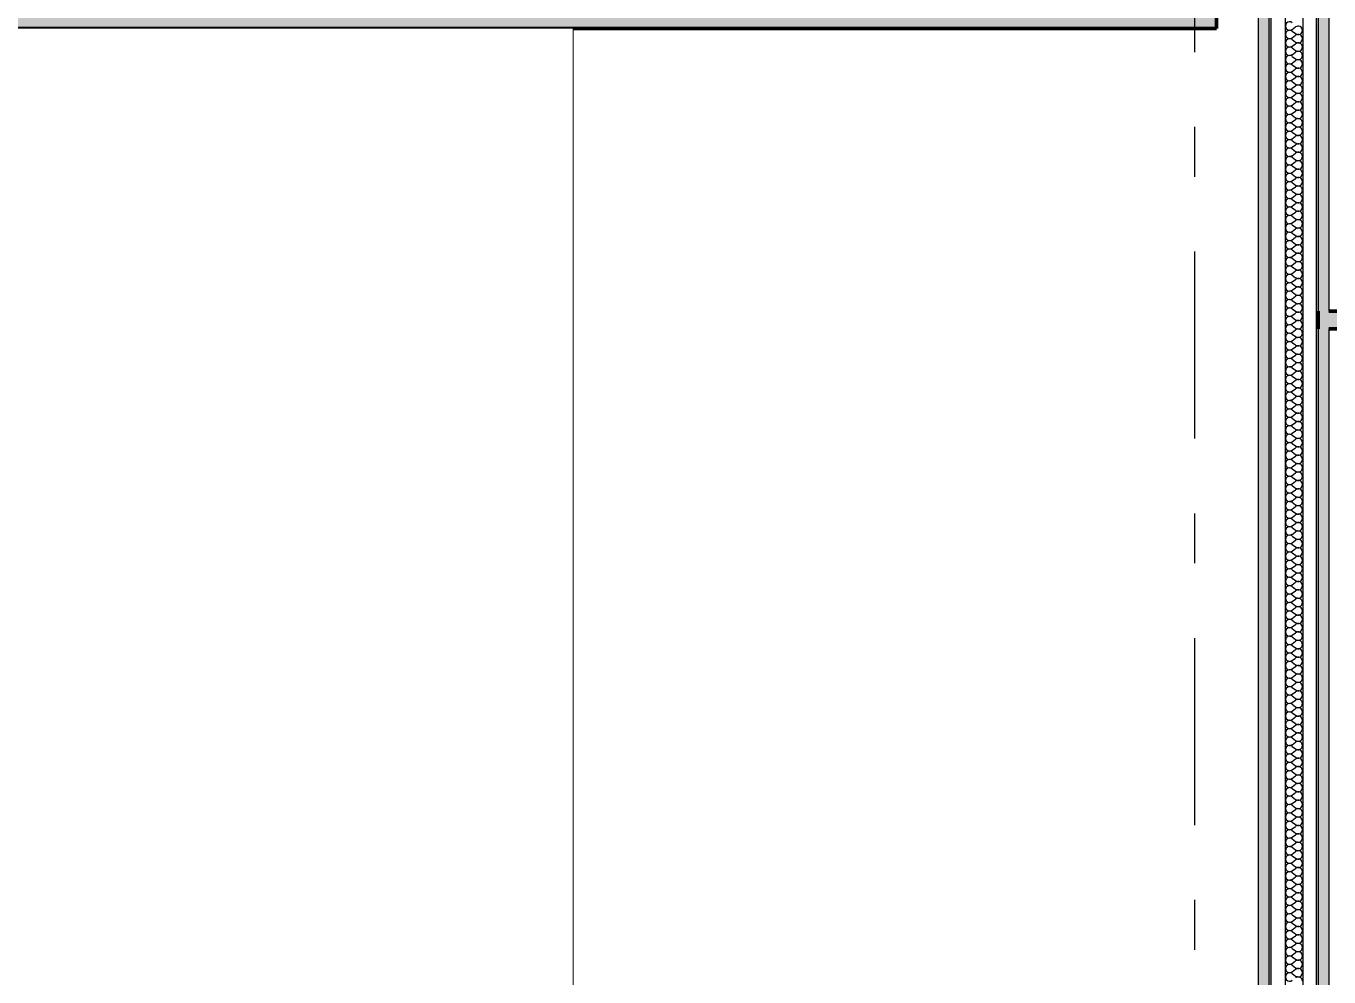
# Model space of a CAD drawing. Header units: millimetres. Extents: x -48147 to 1436659, y -488302 to 18123.
# Drawn here: x 1415682 to 1417525, y -477324 to -475979 of the extents above; entities that cross this region are included whole.
import ezdxf
from ezdxf.enums import TextEntityAlignment as Align

# ---------------------------------------------------------------- set-up
doc = ezdxf.new("R2010")
doc.units = ezdxf.units.MM
doc.header["$MEASUREMENT"] = 0
doc.linetypes.add('Double Dashed', pattern=[546.805537, 264.583325, -105.833328, 70.555556, -105.833328])
doc.linetypes.add('Wipeout_Contour', pattern=[1000, 0, -1000])
for name, color, linetype in [('New_A-15-MG_Structural_Grid_Phase_2', 7, 'Continuous'), ('New_A-20-M_Ceiling', 7, 'Continuous'), ('New_A-25-M_Wall_Int', 7, 'Continuous'), ('New_A-95-D_1_20', 7, 'Continuous')]:
    doc.layers.add(name, color=color, linetype=linetype)
for name, color, linetype, lineweight, true_color in [('New_A-15-MG_Structural_Grid_Phase_2_Pen_No__222', 7, 'Continuous', 13, 0x65af33), ('New_A-20-M_Ceiling_Pen_No__107', 7, 'Continuous', 15, 0xa6a6a6), ('New_A-20-M_Ceiling_Pen_No__29', 7, 'Continuous', 50, 0x2a2a2a), ('New_A-25-M_Wall_Int_Pen_No__107', 7, 'Continuous', 15, 0xa6a6a6)]:
    doc.layers.add(name, color=color, linetype=linetype, lineweight=lineweight, true_color=true_color)
for name, color, linetype, lineweight in [('New_A-25-M_Wall_Int_Pen_No__1', 7, 'Continuous', 13), ('New_A-25-M_Wall_Int_Pen_No__87', 8, 'Continuous', 20), ('New_A-95-D_1_20_Pen_No__1', 7, 'Continuous', 13)]:
    doc.layers.add(name, color=color, linetype=linetype, lineweight=lineweight)
doc.styles.add('GENERATED_STYLE_1', font='')
doc.styles.add('GENERATED_STYLE_2', font='')
doc.styles.get('GENERATED_STYLE_1').set_extended_font_data('Arial')
doc.styles.get('GENERATED_STYLE_2').set_extended_font_data('Swis721 BT')
doc.dimstyles.new('GENERATED_STYLE__4', dxfattribs={"dimtxt": 125, "dimasz": 47.5, "dimexe": 0.18, "dimexo": 50, "dimgap": 0.09, "dimtad": 1, "dimdec": 0, "dimzin": 0, "dimdsep": 46, "dimtxsty": 'GENERATED_STYLE_1', "dimblk": 'ARROWHEAD_2', "dimblk1": 'ARROWHEAD_2', "dimblk2": 'ARROWHEAD_2', "dimcen": 0.09, "dimclrd": 7, "dimclre": 7, "dimclrt": 7, "dimadec": 0, "dimazin": 0, "dimtfac": 1, "dimtdec": 4, "dimtmove": 0, "dimatfit": 3, "dimfxl": 1, "dimtolj": 1, "dimtzin": 0, "dimarcsym": 0})

# ---------------------------------------------------------------- blocks, each defined once
blk = doc.blocks.new('Section Elem_185_2', base_point=(1424163.9, -483032.8))
at = {"color": 254, "linetype": 'Wipeout_Contour', "lineweight": 0, "ltscale": 5979109.054157071}
blk.add_wipeout([(1416470.4, -478982.8), (1416470.4, -475982.8), (1416455.4, -475982.8), (1416455.4, -478982.8)], dxfattribs=at).dxf.layer = 'New_A-25-M_Wall_Int'
at = {"layer": 'New_A-25-M_Wall_Int_Pen_No__87', "linetype": 'Continuous'}
blk.add_line((1416455.4, -475982.8), (1416455.4, -478982.8), dxfattribs=at)
blk = doc.blocks.new('Section Elem_186_2', base_point=(1424163.9, -483032.8))
at = {"color": 254, "linetype": 'Wipeout_Contour', "lineweight": 0, "ltscale": 11959663.27730165}
blk.add_wipeout([(1416470.4, -475982.8), (1416470.4, -478982.8), (1417425.4, -478982.8), (1417425.4, -475689.4), (1416470.4, -475689.4), (1416470.4, -475957.8), (1417366.1, -475957.8), (1417366.1, -475982.8)], dxfattribs=at).dxf.layer = 'New_A-25-M_Wall_Int'
blk = doc.blocks.new('*X212', base_point=(1424163.9, -483032.8))
at = {"layer": 'New_A-25-M_Wall_Int_Pen_No__107', "linetype": 'Continuous'}
for p, q in [((1417473.5, -475984), (1417478.3, -475980.4)), ((1417473.5, -475986.4), (1417478.3, -475989.9)), ((1417473.5, -475995.9), (1417478.3, -475992.3)), ((1417473.5, -475998.3), (1417478.3, -476001.8)), ((1417473.5, -476007.8), (1417478.3, -476004.2)), ((1417473.5, -476010.2), (1417478.3, -476013.7)), ((1417473.5, -476019.7), (1417478.3, -476016.1)), ((1417473.5, -476022.1), (1417478.3, -476025.7)), ((1417473.5, -476031.6), (1417478.3, -476028)), ((1417473.5, -476034), (1417478.3, -476037.6)), ((1417473.5, -476043.5), (1417478.3, -476039.9)), ((1417473.5, -476045.9), (1417478.3, -476049.5)), ((1417473.5, -476055.4), (1417478.3, -476051.8)), ((1417473.5, -476057.8), (1417478.3, -476061.4)), ((1417473.5, -476067.3), (1417478.3, -476063.7)), ((1417473.5, -476069.7), (1417478.3, -476073.3)), ((1417473.5, -476079.2), (1417478.3, -476075.7)), ((1417473.5, -476081.6), (1417478.3, -476085.2)), ((1417473.5, -476091.1), (1417478.3, -476087.6)), ((1417473.5, -476093.5), (1417478.3, -476097.1)), ((1417473.5, -476103), (1417478.3, -476099.5)), ((1417473.5, -476105.4), (1417478.3, -476109)), ((1417473.5, -476114.9), (1417478.3, -476111.4)), ((1417473.5, -476117.3), (1417478.3, -476120.9)), ((1417473.5, -476126.8), (1417478.3, -476123.3)), ((1417473.5, -476129.2), (1417478.3, -476132.8)), ((1417473.5, -476138.7), (1417478.3, -476135.2)), ((1417473.5, -476141.1), (1417478.3, -476144.7)), ((1417473.5, -476150.7), (1417478.3, -476147.1)), ((1417473.5, -476153), (1417478.3, -476156.6)), ((1417473.5, -476162.6), (1417478.3, -476159)), ((1417473.5, -476164.9), (1417478.3, -476168.5)), ((1417473.5, -476174.5), (1417478.3, -476170.9)), ((1417473.5, -476176.8), (1417478.3, -476180.4)), ((1417473.5, -476186.4), (1417478.3, -476182.8)), ((1417473.5, -476188.7), (1417478.3, -476192.3)), ((1417473.5, -476198.3), (1417478.3, -476194.7)), ((1417473.5, -476200.7), (1417478.3, -476204.2)), ((1417473.5, -476210.2), (1417478.3, -476206.6)), ((1417473.5, -476212.6), (1417478.3, -476216.1)), ((1417473.5, -476222.1), (1417478.3, -476218.5)), ((1417473.5, -476224.5), (1417478.3, -476228)), ((1417473.5, -476234), (1417478.3, -476230.4)), ((1417473.5, -476236.4), (1417478.3, -476239.9)), ((1417473.5, -476245.9), (1417478.3, -476242.3)), ((1417473.5, -476248.3), (1417478.3, -476251.8)), ((1417473.5, -476257.8), (1417478.3, -476254.2)), ((1417473.5, -476260.2), (1417478.3, -476263.7)), ((1417473.5, -476269.7), (1417478.3, -476266.1)), ((1417473.5, -476272.1), (1417478.3, -476275.7)), ((1417473.5, -476281.6), (1417478.3, -476278)), ((1417473.5, -476284), (1417478.3, -476287.6)), ((1417473.5, -476293.5), (1417478.3, -476289.9)), ((1417473.5, -476295.9), (1417478.3, -476299.5)), ((1417473.5, -476305.4), (1417478.3, -476301.8)), ((1417473.5, -476307.8), (1417478.3, -476311.4)), ((1417473.5, -476317.3), (1417478.3, -476313.7)), ((1417473.5, -476319.7), (1417478.3, -476323.3)), ((1417473.5, -476329.2), (1417478.3, -476325.7)), ((1417473.5, -476331.6), (1417478.3, -476335.2)), ((1417473.5, -476341.1), (1417478.3, -476337.6)), ((1417473.5, -476343.5), (1417478.3, -476347.1)), ((1417473.5, -476353), (1417478.3, -476349.5)), ((1417473.5, -476355.4), (1417478.3, -476359)), ((1417473.5, -476364.9), (1417478.3, -476361.4)), ((1417473.5, -476367.3), (1417478.3, -476370.9)), ((1417473.5, -476376.8), (1417478.3, -476373.3)), ((1417473.5, -476379.2), (1417478.3, -476382.8)), ((1417473.5, -476388.7), (1417478.3, -476385.2)), ((1417473.5, -476391.1), (1417478.3, -476394.7)), ((1417473.5, -476400.7), (1417478.3, -476397.1)), ((1417473.5, -476403), (1417478.3, -476406.6)), ((1417473.5, -476412.6), (1417478.3, -476409)), ((1417473.5, -476414.9), (1417478.3, -476418.5)), ((1417473.5, -476424.5), (1417478.3, -476420.9)), ((1417473.5, -476426.8), (1417478.3, -476430.4)), ((1417473.5, -476436.4), (1417478.3, -476432.8)), ((1417473.5, -476438.7), (1417478.3, -476442.3)), ((1417473.5, -476448.3), (1417478.3, -476444.7)), ((1417473.5, -476450.7), (1417478.3, -476454.2)), ((1417473.5, -476460.2), (1417478.3, -476456.6)), ((1417473.5, -476462.6), (1417478.3, -476466.1)), ((1417473.5, -476472.1), (1417478.3, -476468.5)), ((1417473.5, -476474.5), (1417478.3, -476478)), ((1417473.5, -476484), (1417478.3, -476480.4)), ((1417473.5, -476486.4), (1417478.3, -476489.9)), ((1417473.5, -476495.9), (1417478.3, -476492.3)), ((1417473.5, -476498.3), (1417478.3, -476501.8)), ((1417473.5, -476507.8), (1417478.3, -476504.2)), ((1417473.5, -476510.2), (1417478.3, -476513.7)), ((1417473.5, -476519.7), (1417478.3, -476516.1)), ((1417473.5, -476522.1), (1417478.3, -476525.7)), ((1417473.5, -476531.6), (1417478.3, -476528)), ((1417473.5, -476534), (1417478.3, -476537.6)), ((1417473.5, -476543.5), (1417478.3, -476539.9)), ((1417473.5, -476545.9), (1417478.3, -476549.5)), ((1417473.5, -476555.4), (1417478.3, -476551.8)), ((1417473.5, -476557.8), (1417478.3, -476561.4)), ((1417473.5, -476567.3), (1417478.3, -476563.7)), ((1417473.5, -476569.7), (1417478.3, -476573.3)), ((1417473.5, -476579.2), (1417478.3, -476575.7)), ((1417473.5, -476581.6), (1417478.3, -476585.2)), ((1417473.5, -476591.1), (1417478.3, -476587.6)), ((1417473.5, -476593.5), (1417478.3, -476597.1)), ((1417473.5, -476603), (1417478.3, -476599.5)), ((1417473.5, -476605.4), (1417478.3, -476609)), ((1417473.5, -476614.9), (1417478.3, -476611.4)), ((1417473.5, -476617.3), (1417478.3, -476620.9)), ((1417473.5, -476626.8), (1417478.3, -476623.3)), ((1417473.5, -476629.2), (1417478.3, -476632.8)), ((1417473.5, -476638.7), (1417478.3, -476635.2)), ((1417473.5, -476641.1), (1417478.3, -476644.7)), ((1417473.5, -476650.7), (1417478.3, -476647.1)), ((1417473.5, -476653), (1417478.3, -476656.6)), ((1417473.5, -476662.6), (1417478.3, -476659)), ((1417473.5, -476664.9), (1417478.3, -476668.5)), ((1417473.5, -476674.5), (1417478.3, -476670.9)), ((1417473.5, -476676.8), (1417478.3, -476680.4)), ((1417473.5, -476686.4), (1417478.3, -476682.8)), ((1417473.5, -476688.7), (1417478.3, -476692.3)), ((1417473.5, -476698.3), (1417478.3, -476694.7)), ((1417473.5, -476700.7), (1417478.3, -476704.2)), ((1417473.5, -476710.2), (1417478.3, -476706.6)), ((1417473.5, -476712.6), (1417478.3, -476716.1)), ((1417473.5, -476722.1), (1417478.3, -476718.5)), ((1417473.5, -476724.5), (1417478.3, -476728)), ((1417473.5, -476734), (1417478.3, -476730.4)), ((1417473.5, -476736.4), (1417478.3, -476739.9)), ((1417473.5, -476745.9), (1417478.3, -476742.3)), ((1417473.5, -476748.3), (1417478.3, -476751.8)), ((1417473.5, -476757.8), (1417478.3, -476754.2)), ((1417473.5, -476760.2), (1417478.3, -476763.7)), ((1417473.5, -476769.7), (1417478.3, -476766.1)), ((1417473.5, -476772.1), (1417478.3, -476775.7)), ((1417473.5, -476781.6), (1417478.3, -476778)), ((1417473.5, -476784), (1417478.3, -476787.6)), ((1417473.5, -476793.5), (1417478.3, -476789.9)), ((1417473.5, -476795.9), (1417478.3, -476799.5)), ((1417473.5, -476805.4), (1417478.3, -476801.8)), ((1417473.5, -476807.8), (1417478.3, -476811.4)), ((1417473.5, -476817.3), (1417478.3, -476813.7)), ((1417473.5, -476819.7), (1417478.3, -476823.3)), ((1417473.5, -476829.2), (1417478.3, -476825.7)), ((1417473.5, -476831.6), (1417478.3, -476835.2)), ((1417473.5, -476841.1), (1417478.3, -476837.6)), ((1417473.5, -476843.5), (1417478.3, -476847.1)), ((1417473.5, -476853), (1417478.3, -476849.5)), ((1417473.5, -476855.4), (1417478.3, -476859)), ((1417473.5, -476864.9), (1417478.3, -476861.4)), ((1417473.5, -476867.3), (1417478.3, -476870.9)), ((1417473.5, -476876.8), (1417478.3, -476873.3)), ((1417473.5, -476879.2), (1417478.3, -476882.8)), ((1417473.5, -476888.7), (1417478.3, -476885.2)), ((1417473.5, -476891.1), (1417478.3, -476894.7)), ((1417473.5, -476900.7), (1417478.3, -476897.1)), ((1417473.5, -476903), (1417478.3, -476906.6)), ((1417473.5, -476912.6), (1417478.3, -476909)), ((1417473.5, -476914.9), (1417478.3, -476918.5)), ((1417473.5, -476924.5), (1417478.3, -476920.9)), ((1417473.5, -476926.8), (1417478.3, -476930.4)), ((1417473.5, -476936.4), (1417478.3, -476932.8)), ((1417473.5, -476938.7), (1417478.3, -476942.3)), ((1417473.5, -476948.3), (1417478.3, -476944.7)), ((1417473.5, -476950.7), (1417478.3, -476954.2)), ((1417473.5, -476960.2), (1417478.3, -476956.6)), ((1417473.5, -476962.6), (1417478.3, -476966.1)), ((1417473.5, -476972.1), (1417478.3, -476968.5)), ((1417473.5, -476974.5), (1417478.3, -476978)), ((1417473.5, -476984), (1417478.3, -476980.4)), ((1417473.5, -476986.4), (1417478.3, -476989.9)), ((1417473.5, -476995.9), (1417478.3, -476992.3)), ((1417473.5, -476998.3), (1417478.3, -477001.8)), ((1417473.5, -477007.8), (1417478.3, -477004.2)), ((1417473.5, -477010.2), (1417478.3, -477013.7)), ((1417473.5, -477019.7), (1417478.3, -477016.1)), ((1417473.5, -477022.1), (1417478.3, -477025.7)), ((1417473.5, -477031.6), (1417478.3, -477028)), ((1417473.5, -477034), (1417478.3, -477037.6)), ((1417473.5, -477043.5), (1417478.3, -477039.9)), ((1417473.5, -477045.9), (1417478.3, -477049.5)), ((1417473.5, -477055.4), (1417478.3, -477051.8)), ((1417473.5, -477057.8), (1417478.3, -477061.4)), ((1417473.5, -477067.3), (1417478.3, -477063.7)), ((1417473.5, -477069.7), (1417478.3, -477073.3)), ((1417473.5, -477079.2), (1417478.3, -477075.7)), ((1417473.5, -477081.6), (1417478.3, -477085.2)), ((1417473.5, -477091.1), (1417478.3, -477087.6)), ((1417473.5, -477093.5), (1417478.3, -477097.1)), ((1417473.5, -477103), (1417478.3, -477099.5)), ((1417473.5, -477105.4), (1417478.3, -477109)), ((1417473.5, -477114.9), (1417478.3, -477111.4)), ((1417473.5, -477117.3), (1417478.3, -477120.9)), ((1417473.5, -477126.8), (1417478.3, -477123.3)), ((1417473.5, -477129.2), (1417478.3, -477132.8)), ((1417473.5, -477138.7), (1417478.3, -477135.2)), ((1417473.5, -477141.1), (1417478.3, -477144.7)), ((1417473.5, -477150.7), (1417478.3, -477147.1)), ((1417473.5, -477153), (1417478.3, -477156.6)), ((1417473.5, -477162.6), (1417478.3, -477159)), ((1417473.5, -477164.9), (1417478.3, -477168.5)), ((1417473.5, -477174.5), (1417478.3, -477170.9)), ((1417473.5, -477176.8), (1417478.3, -477180.4)), ((1417473.5, -477186.4), (1417478.3, -477182.8)), ((1417473.5, -477188.7), (1417478.3, -477192.3)), ((1417473.5, -477198.3), (1417478.3, -477194.7)), ((1417473.5, -477200.7), (1417478.3, -477204.2)), ((1417473.5, -477210.2), (1417478.3, -477206.6)), ((1417473.5, -477212.6), (1417478.3, -477216.1)), ((1417473.5, -477222.1), (1417478.3, -477218.5)), ((1417473.5, -477224.5), (1417478.3, -477228)), ((1417473.5, -477234), (1417478.3, -477230.4)), ((1417473.5, -477236.4), (1417478.3, -477239.9)), ((1417473.5, -477245.9), (1417478.3, -477242.3)), ((1417473.5, -477248.3), (1417478.3, -477251.8)), ((1417473.5, -477257.8), (1417478.3, -477254.2)), ((1417473.5, -477260.2), (1417478.3, -477263.7)), ((1417473.5, -477269.7), (1417478.3, -477266.1)), ((1417473.5, -477272.1), (1417478.3, -477275.7)), ((1417473.5, -477281.6), (1417478.3, -477278)), ((1417473.5, -477284), (1417478.3, -477287.6)), ((1417473.5, -477293.5), (1417478.3, -477289.9)), ((1417473.5, -477295.9), (1417478.3, -477299.5)), ((1417473.5, -477305.4), (1417478.3, -477301.8)), ((1417473.5, -477307.8), (1417478.3, -477311.4)), ((1417473.5, -477317.3), (1417478.3, -477313.7)), ((1417473.5, -477319.7), (1417478.3, -477323.3))]:
    blk.add_line(p, q, dxfattribs=at)
for centre, start, end in [((1417470, -475979.2), 53.1301, 306.8699), ((1417481.9, -475985.2), 0, 126.8699), ((1417470, -475991.1), 53.1301, 306.8699), ((1417470, -476003), 53.1301, 306.8699), ((1417481.9, -475985.2), 233.1301, 0), ((1417481.9, -475997.1), 0, 126.8699), ((1417481.9, -475997.1), 233.1301, 0), ((1417470, -476014.9), 53.1301, 306.8699), ((1417470, -476026.8), 53.1301, 306.8699), ((1417481.9, -476009), 0, 126.8699), ((1417481.9, -476009), 233.1301, 0), ((1417481.9, -476020.9), 0, 126.8699), ((1417481.9, -476020.9), 233.1301, 0), ((1417470, -476038.7), 53.1301, 306.8699), ((1417481.9, -476032.8), 0, 126.8699), ((1417481.9, -476032.8), 233.1301, 0), ((1417481.9, -476044.7), 0, 126.8699), ((1417470, -476050.7), 53.1301, 306.8699), ((1417470, -476062.6), 53.1301, 306.8699), ((1417481.9, -476044.7), 233.1301, 0), ((1417481.9, -476056.6), 0, 126.8699), ((1417481.9, -476056.6), 233.1301, 0), ((1417470, -476074.5), 53.1301, 306.8699), ((1417481.9, -476068.5), 0, 126.8699), ((1417481.9, -476068.5), 233.1301, 0), ((1417481.9, -476080.4), 0, 126.8699), ((1417470, -476086.4), 53.1301, 306.8699), ((1417470, -476098.3), 53.1301, 306.8699), ((1417481.9, -476080.4), 233.1301, 0), ((1417481.9, -476092.3), 0, 126.8699), ((1417481.9, -476092.3), 233.1301, 0), ((1417470, -476110.2), 53.1301, 306.8699), ((1417481.9, -476104.2), 0, 126.8699), ((1417481.9, -476104.2), 233.1301, 0), ((1417481.9, -476116.1), 0, 126.8699), ((1417470, -476122.1), 53.1301, 306.8699), ((1417470, -476134), 53.1301, 306.8699), ((1417481.9, -476116.1), 233.1301, 0), ((1417481.9, -476128), 0, 126.8699), ((1417481.9, -476128), 233.1301, 0), ((1417470, -476145.9), 53.1301, 306.8699), ((1417481.9, -476139.9), 0, 126.8699), ((1417481.9, -476139.9), 233.1301, 0), ((1417481.9, -476151.8), 0, 126.8699), ((1417470, -476157.8), 53.1301, 306.8699), ((1417470, -476169.7), 53.1301, 306.8699), ((1417481.9, -476151.8), 233.1301, 0), ((1417481.9, -476163.7), 0, 126.8699), ((1417481.9, -476163.7), 233.1301, 0), ((1417470, -476181.6), 53.1301, 306.8699), ((1417481.9, -476175.7), 0, 126.8699), ((1417481.9, -476175.7), 233.1301, 0), ((1417481.9, -476187.6), 0, 126.8699), ((1417470, -476193.5), 53.1301, 306.8699), ((1417470, -476205.4), 53.1301, 306.8699), ((1417481.9, -476187.6), 233.1301, 0), ((1417481.9, -476199.5), 0, 126.8699), ((1417481.9, -476199.5), 233.1301, 0), ((1417481.9, -476211.4), 0, 126.8699), ((1417470, -476217.3), 53.1301, 306.8699), ((1417470, -476229.2), 53.1301, 306.8699), ((1417481.9, -476211.4), 233.1301, 0), ((1417481.9, -476223.3), 0, 126.8699), ((1417481.9, -476223.3), 233.1301, 0), ((1417470, -476241.1), 53.1301, 306.8699), ((1417481.9, -476235.2), 0, 126.8699), ((1417481.9, -476235.2), 233.1301, 0), ((1417481.9, -476247.1), 0, 126.8699), ((1417470, -476253), 53.1301, 306.8699), ((1417470, -476264.9), 53.1301, 306.8699), ((1417481.9, -476247.1), 233.1301, 0), ((1417481.9, -476259), 0, 126.8699), ((1417481.9, -476259), 233.1301, 0), ((1417470, -476276.8), 53.1301, 306.8699), ((1417481.9, -476270.9), 0, 126.8699), ((1417481.9, -476270.9), 233.1301, 0), ((1417481.9, -476282.8), 0, 126.8699), ((1417470, -476288.7), 53.1301, 306.8699), ((1417470, -476300.7), 53.1301, 306.8699), ((1417481.9, -476282.8), 233.1301, 0), ((1417481.9, -476294.7), 0, 126.8699), ((1417481.9, -476294.7), 233.1301, 0), ((1417470, -476312.6), 53.1301, 306.8699), ((1417481.9, -476306.6), 0, 126.8699), ((1417481.9, -476306.6), 233.1301, 0), ((1417481.9, -476318.5), 0, 126.8699), ((1417470, -476324.5), 53.1301, 306.8699), ((1417470, -476336.4), 53.1301, 306.8699), ((1417481.9, -476318.5), 233.1301, 0), ((1417481.9, -476330.4), 0, 126.8699), ((1417481.9, -476330.4), 233.1301, 0), ((1417470, -476348.3), 53.1301, 306.8699), ((1417481.9, -476342.3), 0, 126.8699), ((1417481.9, -476342.3), 233.1301, 0), ((1417481.9, -476354.2), 0, 126.8699), ((1417470, -476360.2), 53.1301, 306.8699), ((1417470, -476372.1), 53.1301, 306.8699), ((1417481.9, -476354.2), 233.1301, 0), ((1417481.9, -476366.1), 0, 126.8699), ((1417481.9, -476366.1), 233.1301, 0), ((1417470, -476384), 53.1301, 306.8699), ((1417470, -476395.9), 53.1301, 306.8699), ((1417481.9, -476378), 0, 126.8699), ((1417481.9, -476378), 233.1301, 0), ((1417481.9, -476389.9), 0, 126.8699), ((1417481.9, -476389.9), 233.1301, 0), ((1417470, -476407.8), 53.1301, 306.8699), ((1417481.9, -476401.8), 0, 126.8699), ((1417481.9, -476401.8), 233.1301, 0), ((1417481.9, -476413.7), 0, 126.8699), ((1417470, -476419.7), 53.1301, 306.8699), ((1417470, -476431.6), 53.1301, 306.8699), ((1417481.9, -476413.7), 233.1301, 0), ((1417481.9, -476425.7), 0, 126.8699), ((1417481.9, -476425.7), 233.1301, 0), ((1417470, -476443.5), 53.1301, 306.8699), ((1417481.9, -476437.6), 0, 126.8699), ((1417481.9, -476437.6), 233.1301, 0), ((1417481.9, -476449.5), 0, 126.8699), ((1417470, -476455.4), 53.1301, 306.8699), ((1417470, -476467.3), 53.1301, 306.8699), ((1417481.9, -476449.5), 233.1301, 0), ((1417481.9, -476461.4), 0, 126.8699), ((1417481.9, -476461.4), 233.1301, 0), ((1417470, -476479.2), 53.1301, 306.8699), ((1417481.9, -476473.3), 0, 126.8699), ((1417481.9, -476473.3), 233.1301, 0), ((1417481.9, -476485.2), 0, 126.8699), ((1417470, -476491.1), 53.1301, 306.8699), ((1417470, -476503), 53.1301, 306.8699), ((1417481.9, -476485.2), 233.1301, 0), ((1417481.9, -476497.1), 0, 126.8699), ((1417481.9, -476497.1), 233.1301, 0), ((1417470, -476514.9), 53.1301, 306.8699), ((1417481.9, -476509), 0, 126.8699), ((1417481.9, -476509), 233.1301, 0), ((1417481.9, -476520.9), 0, 126.8699), ((1417470, -476526.8), 53.1301, 306.8699), ((1417470, -476538.7), 53.1301, 306.8699), ((1417481.9, -476520.9), 233.1301, 0), ((1417481.9, -476532.8), 0, 126.8699), ((1417481.9, -476532.8), 233.1301, 0), ((1417470, -476550.7), 53.1301, 306.8699), ((1417481.9, -476544.7), 0, 126.8699), ((1417481.9, -476544.7), 233.1301, 0), ((1417481.9, -476556.6), 0, 126.8699), ((1417470, -476562.6), 53.1301, 306.8699), ((1417470, -476574.5), 53.1301, 306.8699), ((1417481.9, -476556.6), 233.1301, 0), ((1417481.9, -476568.5), 0, 126.8699), ((1417481.9, -476568.5), 233.1301, 0), ((1417470, -476586.4), 53.1301, 306.8699), ((1417470, -476598.3), 53.1301, 306.8699), ((1417481.9, -476580.4), 0, 126.8699), ((1417481.9, -476580.4), 233.1301, 0), ((1417481.9, -476592.3), 0, 126.8699), ((1417481.9, -476592.3), 233.1301, 0), ((1417470, -476610.2), 53.1301, 306.8699), ((1417481.9, -476604.2), 0, 126.8699), ((1417481.9, -476604.2), 233.1301, 0), ((1417481.9, -476616.1), 0, 126.8699), ((1417470, -476622.1), 53.1301, 306.8699), ((1417470, -476634), 53.1301, 306.8699), ((1417481.9, -476616.1), 233.1301, 0), ((1417481.9, -476628), 0, 126.8699), ((1417481.9, -476628), 233.1301, 0), ((1417470, -476645.9), 53.1301, 306.8699), ((1417481.9, -476639.9), 0, 126.8699), ((1417481.9, -476639.9), 233.1301, 0), ((1417481.9, -476651.8), 0, 126.8699), ((1417470, -476657.8), 53.1301, 306.8699), ((1417470, -476669.7), 53.1301, 306.8699), ((1417481.9, -476651.8), 233.1301, 0), ((1417481.9, -476663.7), 0, 126.8699), ((1417481.9, -476663.7), 233.1301, 0), ((1417470, -476681.6), 53.1301, 306.8699), ((1417481.9, -476675.7), 0, 126.8699), ((1417481.9, -476675.7), 233.1301, 0), ((1417481.9, -476687.6), 0, 126.8699), ((1417470, -476693.5), 53.1301, 306.8699), ((1417470, -476705.4), 53.1301, 306.8699), ((1417481.9, -476687.6), 233.1301, 0), ((1417481.9, -476699.5), 0, 126.8699), ((1417481.9, -476699.5), 233.1301, 0), ((1417470, -476717.3), 53.1301, 306.8699), ((1417481.9, -476711.4), 0, 126.8699), ((1417481.9, -476711.4), 233.1301, 0), ((1417481.9, -476723.3), 0, 126.8699), ((1417470, -476729.2), 53.1301, 306.8699), ((1417470, -476741.1), 53.1301, 306.8699), ((1417481.9, -476723.3), 233.1301, 0), ((1417481.9, -476735.2), 0, 126.8699), ((1417481.9, -476735.2), 233.1301, 0), ((1417470, -476753), 53.1301, 306.8699), ((1417481.9, -476747.1), 0, 126.8699), ((1417481.9, -476747.1), 233.1301, 0), ((1417481.9, -476759), 0, 126.8699), ((1417470, -476764.9), 53.1301, 306.8699), ((1417470, -476776.8), 53.1301, 306.8699), ((1417481.9, -476759), 233.1301, 0), ((1417481.9, -476770.9), 0, 126.8699), ((1417481.9, -476770.9), 233.1301, 0), ((1417481.9, -476782.8), 0, 126.8699), ((1417470, -476788.7), 53.1301, 306.8699), ((1417470, -476800.7), 53.1301, 306.8699), ((1417481.9, -476782.8), 233.1301, 0), ((1417481.9, -476794.7), 0, 126.8699), ((1417481.9, -476794.7), 233.1301, 0), ((1417470, -476812.6), 53.1301, 306.8699), ((1417481.9, -476806.6), 0, 126.8699), ((1417481.9, -476806.6), 233.1301, 0), ((1417481.9, -476818.5), 0, 126.8699), ((1417470, -476824.5), 53.1301, 306.8699), ((1417470, -476836.4), 53.1301, 306.8699), ((1417481.9, -476818.5), 233.1301, 0), ((1417481.9, -476830.4), 0, 126.8699), ((1417481.9, -476830.4), 233.1301, 0), ((1417470, -476848.3), 53.1301, 306.8699), ((1417481.9, -476842.3), 0, 126.8699), ((1417481.9, -476842.3), 233.1301, 0), ((1417481.9, -476854.2), 0, 126.8699), ((1417470, -476860.2), 53.1301, 306.8699), ((1417470, -476872.1), 53.1301, 306.8699), ((1417481.9, -476854.2), 233.1301, 0), ((1417481.9, -476866.1), 0, 126.8699), ((1417481.9, -476866.1), 233.1301, 0), ((1417470, -476884), 53.1301, 306.8699), ((1417481.9, -476878), 0, 126.8699), ((1417481.9, -476878), 233.1301, 0), ((1417481.9, -476889.9), 0, 126.8699), ((1417470, -476895.9), 53.1301, 306.8699), ((1417470, -476907.8), 53.1301, 306.8699), ((1417481.9, -476889.9), 233.1301, 0), ((1417481.9, -476901.8), 0, 126.8699), ((1417481.9, -476901.8), 233.1301, 0), ((1417470, -476919.7), 53.1301, 306.8699), ((1417481.9, -476913.7), 0, 126.8699), ((1417481.9, -476913.7), 233.1301, 0), ((1417481.9, -476925.7), 0, 126.8699), ((1417470, -476931.6), 53.1301, 306.8699), ((1417470, -476943.5), 53.1301, 306.8699), ((1417481.9, -476925.7), 233.1301, 0), ((1417481.9, -476937.6), 0, 126.8699), ((1417481.9, -476937.6), 233.1301, 0), ((1417470, -476955.4), 53.1301, 306.8699), ((1417470, -476967.3), 53.1301, 306.8699), ((1417481.9, -476949.5), 0, 126.8699), ((1417481.9, -476949.5), 233.1301, 0), ((1417481.9, -476961.4), 0, 126.8699), ((1417481.9, -476961.4), 233.1301, 0), ((1417470, -476979.2), 53.1301, 306.8699), ((1417481.9, -476973.3), 0, 126.8699), ((1417481.9, -476973.3), 233.1301, 0), ((1417481.9, -476985.2), 0, 126.8699), ((1417470, -476991.1), 53.1301, 306.8699), ((1417470, -477003), 53.1301, 306.8699), ((1417481.9, -476985.2), 233.1301, 0), ((1417481.9, -476997.1), 0, 126.8699), ((1417481.9, -476997.1), 233.1301, 0), ((1417470, -477014.9), 53.1301, 306.8699), ((1417481.9, -477009), 0, 126.8699), ((1417481.9, -477009), 233.1301, 0), ((1417481.9, -477020.9), 0, 126.8699), ((1417470, -477026.8), 53.1301, 306.8699), ((1417470, -477038.7), 53.1301, 306.8699), ((1417481.9, -477020.9), 233.1301, 0), ((1417481.9, -477032.8), 0, 126.8699), ((1417481.9, -477032.8), 233.1301, 0), ((1417470, -477050.7), 53.1301, 306.8699), ((1417481.9, -477044.7), 0, 126.8699), ((1417481.9, -477044.7), 233.1301, 0), ((1417481.9, -477056.6), 0, 126.8699), ((1417470, -477062.6), 53.1301, 306.8699), ((1417470, -477074.5), 53.1301, 306.8699), ((1417481.9, -477056.6), 233.1301, 0), ((1417481.9, -477068.5), 0, 126.8699), ((1417481.9, -477068.5), 233.1301, 0), ((1417470, -477086.4), 53.1301, 306.8699), ((1417481.9, -477080.4), 0, 126.8699), ((1417481.9, -477080.4), 233.1301, 0), ((1417481.9, -477092.3), 0, 126.8699), ((1417470, -477098.3), 53.1301, 306.8699), ((1417470, -477110.2), 53.1301, 306.8699), ((1417481.9, -477092.3), 233.1301, 0), ((1417481.9, -477104.2), 0, 126.8699), ((1417481.9, -477104.2), 233.1301, 0), ((1417470, -477122.1), 53.1301, 306.8699), ((1417481.9, -477116.1), 0, 126.8699), ((1417481.9, -477116.1), 233.1301, 0), ((1417481.9, -477128), 0, 126.8699), ((1417470, -477134), 53.1301, 306.8699), ((1417470, -477145.9), 53.1301, 306.8699), ((1417481.9, -477128), 233.1301, 0), ((1417481.9, -477139.9), 0, 126.8699), ((1417481.9, -477139.9), 233.1301, 0), ((1417470, -477157.8), 53.1301, 306.8699), ((1417470, -477169.7), 53.1301, 306.8699), ((1417481.9, -477151.8), 0, 126.8699), ((1417481.9, -477151.8), 233.1301, 0), ((1417481.9, -477163.7), 0, 126.8699), ((1417481.9, -477163.7), 233.1301, 0), ((1417470, -477181.6), 53.1301, 306.8699), ((1417481.9, -477175.7), 0, 126.8699), ((1417481.9, -477175.7), 233.1301, 0), ((1417481.9, -477187.6), 0, 126.8699), ((1417470, -477193.5), 53.1301, 306.8699), ((1417470, -477205.4), 53.1301, 306.8699), ((1417481.9, -477187.6), 233.1301, 0), ((1417481.9, -477199.5), 0, 126.8699), ((1417481.9, -477199.5), 233.1301, 0), ((1417470, -477217.3), 53.1301, 306.8699), ((1417481.9, -477211.4), 0, 126.8699), ((1417481.9, -477211.4), 233.1301, 0), ((1417481.9, -477223.3), 0, 126.8699), ((1417470, -477229.2), 53.1301, 306.8699), ((1417470, -477241.1), 53.1301, 306.8699), ((1417481.9, -477223.3), 233.1301, 0), ((1417481.9, -477235.2), 0, 126.8699), ((1417481.9, -477235.2), 233.1301, 0), ((1417470, -477253), 53.1301, 306.8699), ((1417481.9, -477247.1), 0, 126.8699), ((1417481.9, -477247.1), 233.1301, 0), ((1417481.9, -477259), 0, 126.8699), ((1417470, -477264.9), 53.1301, 306.8699), ((1417470, -477276.8), 53.1301, 306.8699), ((1417481.9, -477259), 233.1301, 0), ((1417481.9, -477270.9), 0, 126.8699), ((1417481.9, -477270.9), 233.1301, 0), ((1417470, -477288.7), 53.1301, 306.8699), ((1417481.9, -477282.8), 0, 126.8699), ((1417481.9, -477282.8), 233.1301, 0), ((1417481.9, -477294.7), 0, 126.8699), ((1417470, -477300.7), 53.1301, 306.8699), ((1417470, -477312.6), 53.1301, 306.8699), ((1417481.9, -477294.7), 233.1301, 0), ((1417481.9, -477306.6), 0, 126.8699), ((1417481.9, -477306.6), 233.1301, 0), ((1417470, -477324.5), 53.1301, 306.8699), ((1417481.9, -477318.5), 0, 126.8699), ((1417481.9, -477318.5), 233.1301, 0), ((1417481.9, -477330.4), 0, 126.8699)]:
    blk.add_arc(centre, 5.95, start, end, dxfattribs=at)
blk = doc.blocks.new('Section Elem_187_2', base_point=(1424163.9, -483032.8))
at = {"layer": 'New_A-25-M_Wall_Int_Pen_No__107', "linetype": 'Continuous'}
blk.add_hatch(color=256, dxfattribs=at).paths.add_polyline_path([(1417425.4, -475382.8), (1417425.4, -479282.8), (1417440.4, -479282.8), (1417440.4, -475382.8)])
at = {"layer": 'New_A-25-M_Wall_Int_Pen_No__107', "linetype": 'Continuous', "lineweight": 0, "true_color": 0x535353}
blk.add_hatch(color=251, dxfattribs=at).paths.add_polyline_path([(1417440.4, -479282.8), (1417443.4, -479282.8), (1417443.4, -475382.8), (1417440.4, -475382.8)])
at = {"layer": 'New_A-25-M_Wall_Int_Pen_No__1', "linetype": 'Continuous'}
for p, q in [((1417425.4, -475382.8), (1417425.4, -478982.8)), ((1417525.4, -475382.8), (1417525.4, -476382.8)), ((1417525.4, -476407.8), (1417525.4, -478982.8))]:
    blk.add_line(p, q, dxfattribs=at)
at = {"color": 254, "linetype": 'Wipeout_Contour', "lineweight": 0, "ltscale": 5982673.962586793}
blk.add_wipeout([(1417443.4, -479282.8), (1417463.4, -479282.8), (1417463.4, -475382.8), (1417443.4, -475382.8)], dxfattribs=at).dxf.layer = 'New_A-25-M_Wall_Int'
at = {"layer": 'New_A-25-M_Wall_Int_Pen_No__1', "linetype": 'Continuous'}
for p, q in [((1417440.4, -475382.8), (1417440.4, -479282.8)), ((1417443.4, -475382.8), (1417443.4, -479282.8))]:
    blk.add_line(p, q, dxfattribs=at)
at = {"color": 254, "linetype": 'Wipeout_Contour', "lineweight": 0, "ltscale": 5982759.256184563}
blk.add_wipeout([(1417463.4, -479282.8), (1417488.4, -479282.8), (1417488.4, -475382.8), (1417463.4, -475382.8)], dxfattribs=at).dxf.layer = 'New_A-25-M_Wall_Int'
at = {"layer": 'New_A-25-M_Wall_Int_Pen_No__1', "linetype": 'Continuous'}
blk.add_line((1417463.4, -475382.8), (1417463.4, -479282.8), dxfattribs=at)
at = {"layer": 'New_A-25-M_Wall_Int'}
blk.add_blockref('*X212', (1424163.9, -483032.8), dxfattribs=at)
at = {"color": 254, "linetype": 'Wipeout_Contour', "lineweight": 0, "ltscale": 5982842.654483701}
blk.add_wipeout([(1417488.4, -479282.8), (1417507.4, -479282.8), (1417507.4, -475382.8), (1417488.4, -475382.8)], dxfattribs=at).dxf.layer = 'New_A-25-M_Wall_Int'
at = {"layer": 'New_A-25-M_Wall_Int_Pen_No__107', "linetype": 'Continuous', "lineweight": 0, "true_color": 0x535353}
blk.add_hatch(color=251, dxfattribs=at).paths.add_polyline_path([(1417507.4, -479282.8), (1417510.4, -479282.8), (1417510.4, -476407.8), (1417510.4, -476382.8), (1417510.4, -475382.8), (1417507.4, -475382.8)])
at = {"layer": 'New_A-25-M_Wall_Int_Pen_No__107', "linetype": 'Continuous'}
for points in [[(1417510.4, -476382.8), (1417525.4, -476382.8), (1417525.4, -475382.8), (1417510.4, -475382.8)], [(1417510.4, -479282.8), (1417525.4, -479282.8), (1417525.4, -476407.8), (1417510.4, -476407.8)]]:
    blk.add_hatch(color=256, dxfattribs=at).paths.add_polyline_path(points)
at = {"layer": 'New_A-25-M_Wall_Int_Pen_No__1', "linetype": 'Continuous'}
for p, q in [((1417488.4, -475382.8), (1417488.4, -479282.8)), ((1417507.4, -475382.8), (1417507.4, -479282.8)), ((1417510.4, -475382.8), (1417510.4, -476382.8)), ((1417510.4, -476407.8), (1417510.4, -479282.8))]:
    blk.add_line(p, q, dxfattribs=at)
blk = doc.blocks.new('Section Elem_299_2', base_point=(1424163.9, -483032.8))
at = {"layer": 'New_A-20-M_Ceiling_Pen_No__107', "linetype": 'Continuous'}
blk.add_hatch(color=256, dxfattribs=at).paths.add_polyline_path([(1419562.1, -476382.8), (1417510.4, -476382.8), (1417510.4, -476407.8), (1419562.1, -476407.8)])
at = {"layer": 'New_A-20-M_Ceiling_Pen_No__29', "linetype": 'Continuous'}
for p, q in [((1417510.4, -476382.8), (1417510.4, -476407.8)), ((1419562.1, -476382.8), (1417525.4, -476382.8)), ((1419562.1, -476407.8), (1417525.4, -476407.8))]:
    blk.add_line(p, q, dxfattribs=at)
blk = doc.blocks.new('Section Elem_309_2', base_point=(1424163.9, -483032.8))
at = {"layer": 'New_A-20-M_Ceiling_Pen_No__107', "linetype": 'Continuous'}
blk.add_hatch(color=256, dxfattribs=at).paths.add_polyline_path([(1417366.1, -475957.8), (1403550.3, -475957.8), (1403550.3, -475982.8), (1417366.1, -475982.8)])
at = {"layer": 'New_A-20-M_Ceiling_Pen_No__29', "linetype": 'Continuous'}
for p, q in [((1417366.1, -475957.8), (1417366.1, -475982.8)), ((1417366.1, -475982.8), (1403550.3, -475982.8))]:
    blk.add_line(p, q, dxfattribs=at)
blk = doc.blocks.new('Section Elem_330_2', base_point=(1424163.9, -483032.8))
at = {"color": 254, "linetype": 'Wipeout_Contour', "lineweight": 0, "ltscale": 5977598.28063122}
blk.add_wipeout([(1416056.8, -478982.8), (1416071.8, -478982.8), (1416071.8, -475982.8), (1416056.8, -475982.8)], dxfattribs=at).dxf.layer = 'New_A-25-M_Wall_Int'
blk = doc.blocks.new('Section Elem_331_2', base_point=(1424163.9, -483032.8))
at = {"color": 254, "linetype": 'Wipeout_Contour', "lineweight": 0, "ltscale": 5978353.667262029}
blk.add_wipeout([(1416071.8, -478982.8), (1416455.4, -478982.8), (1416455.4, -475982.8), (1416071.8, -475982.8)], dxfattribs=at).dxf.layer = 'New_A-25-M_Wall_Int'
blk = doc.blocks.new('Section Elem_337_2', base_point=(1424163.9, -483032.8))
at = {"color": 254, "linetype": 'Wipeout_Contour', "lineweight": 0, "ltscale": 5972083.533956801}
blk.add_wipeout([(1413161.6, -478982.8), (1416056.8, -478982.8), (1416056.8, -475982.8), (1413161.6, -475982.8)], dxfattribs=at).dxf.layer = 'New_A-25-M_Wall_Int'
blk = doc.blocks.new('Standard grid marker[2]_2', base_point=(1417335.4, -461628.2))
at = {"layer": 'New_A-15-MG_Structural_Grid_Phase_2_Pen_No__222', "linetype": 'Double Dashed'}
blk.add_line((1417335.4, -462628.2), (1417335.4, -486032.8), dxfattribs=at)
at = {"layer": 'New_A-15-MG_Structural_Grid_Phase_2_Pen_No__222', "style": 'GENERATED_STYLE_2'}
for tag, p in [('AC_MarkerText_1_0', (1417335.4, -461359.7)), ('AC_MarkerText_1_1', (1417335.4, -487264.4))]:
    blk.add_attdef(tag, text='', height=175, rotation=360, dxfattribs=at).set_placement(p, align=Align.MIDDLE_CENTER)
blk = doc.blocks.new('*D507', base_point=(1424163.9, -483032.8))
at = {"layer": 'New_A-95-D_1_20_Pen_No__1', "linetype": 'Continuous'}
for p, q in [((1408039.2, -476000.8), (1407976.7, -475964.8)), ((1408007.9, -475982.8), (1408007.9, -475952.2)), ((1408388.3, -475982.8), (1407961, -475982.8)), ((1408007.9, -478982.8), (1408007.9, -475982.8)), ((1407976.7, -478964.8), (1408039.2, -479000.8)), ((1408054.8, -478982.8), (1407961, -478982.8)), ((1408007.9, -479013.4), (1408007.9, -478982.8))]:
    blk.add_line(p, q, dxfattribs=at)
at = {"layer": 'New_A-95-D_1_20_Pen_No__1', "insert": (1407982.9, -477697.3), "char_height": 125, "attachment_point": 7, "rotation": 90, "style": 'GENERATED_STYLE_1'}
blk.add_mtext('\\A1;{\\fArial|b0|i0|c0|p34;3,000}', dxfattribs=at)
blk = doc.blocks.new('ARROWHEAD_2')
at = {"color": 0, "linetype": 'Continuous', "lineweight": 0}
for p, q in [((-0.378, -0.655), (0.378, 0.655)), ((0, 0), (-1, 0))]:
    blk.add_line(p, q, dxfattribs=at)
blk = doc.blocks.new('*D525', base_point=(1424163.9, -483032.8))
at = {"layer": 'New_A-95-D_1_20_Pen_No__1', "linetype": 'Continuous'}
for p, q in [((1405475.7, -475382.8), (1405475.7, -475352.2)), ((1405506.9, -475400.8), (1405444.4, -475364.8)), ((1405522.5, -475382.8), (1403470.8, -475382.8)), ((1405475.7, -478982.8), (1405475.7, -475382.8)), ((1405444.4, -478964.8), (1405506.9, -479000.8)), ((1405522.5, -478982.8), (1405428.8, -478982.8)), ((1405475.7, -479013.4), (1405475.7, -478982.8))]:
    blk.add_line(p, q, dxfattribs=at)
at = {"layer": 'New_A-95-D_1_20_Pen_No__1', "insert": (1405450.7, -477397.3), "char_height": 125, "attachment_point": 7, "rotation": 90, "style": 'GENERATED_STYLE_1'}
blk.add_mtext('\\A1;{\\fArial|b0|i0|c0|p34;3,600}', dxfattribs=at)

msp = doc.modelspace()

# ---------------------------------------------------------------- block references
at = {"layer": 'New_A-25-M_Wall_Int'}
msp.add_blockref('Section Elem_185_2', (1424163.9, -483032.8), dxfattribs=at)

# ---------------------------------------------------------------- next in the draw order: block references
msp.add_blockref('Section Elem_186_2', (1424163.9, -483032.8), dxfattribs=at)

# ---------------------------------------------------------------- next in the draw order: block references
at = {"layer": 'New_A-20-M_Ceiling'}
msp.add_blockref('Section Elem_309_2', (1424163.9, -483032.8), dxfattribs=at)
at = {"layer": 'New_A-25-M_Wall_Int'}
msp.add_blockref('Section Elem_187_2', (1424163.9, -483032.8), dxfattribs=at)

# ---------------------------------------------------------------- next in the draw order: block references
at = {"layer": 'New_A-15-MG_Structural_Grid_Phase_2', "color": 8, "linetype": 'Continuous', "lineweight": 15}
msp.add_blockref('Standard grid marker[2]_2', (1417335.4, -461628.2), dxfattribs=at)
at = {"layer": 'New_A-20-M_Ceiling'}
msp.add_blockref('Section Elem_299_2', (1424163.9, -483032.8), dxfattribs=at)
at = {"layer": 'New_A-25-M_Wall_Int'}
msp.add_blockref('Section Elem_330_2', (1424163.9, -483032.8), dxfattribs=at)

# ---------------------------------------------------------------- next in the draw order: block references
for name in ['Section Elem_337_2', 'Section Elem_331_2']:
    msp.add_blockref(name, (1424163.9, -483032.8), dxfattribs=at)

# ---------------------------------------------------------------- next in the draw order: dimensions: what is measured, and where the dimension line sits
at = {"layer": 'New_A-95-D_1_20', "linetype": 'Continuous'}
for base, p2, picture, middle in [((1405475.7, -475382.8), (1403420.8, -475382.8), '*D525', (1405388.2, -477160.1)), ((1408007.9, -475982.8), (1408438.3, -475982.8), '*D507', (1407920.4, -477460.1))]:
    dim = msp.add_linear_dim(base=base, p1=(1417020.2, -478982.8), p2=p2, angle=90, dimstyle='GENERATED_STYLE__4', dxfattribs=at)
    dim.commit()
    dim.dimension.update_dxf_attribs({"geometry": picture, "text_midpoint": middle, "dimtype": 160, "text_rotation": 90})

doc.saveas('drawing.dxf')
